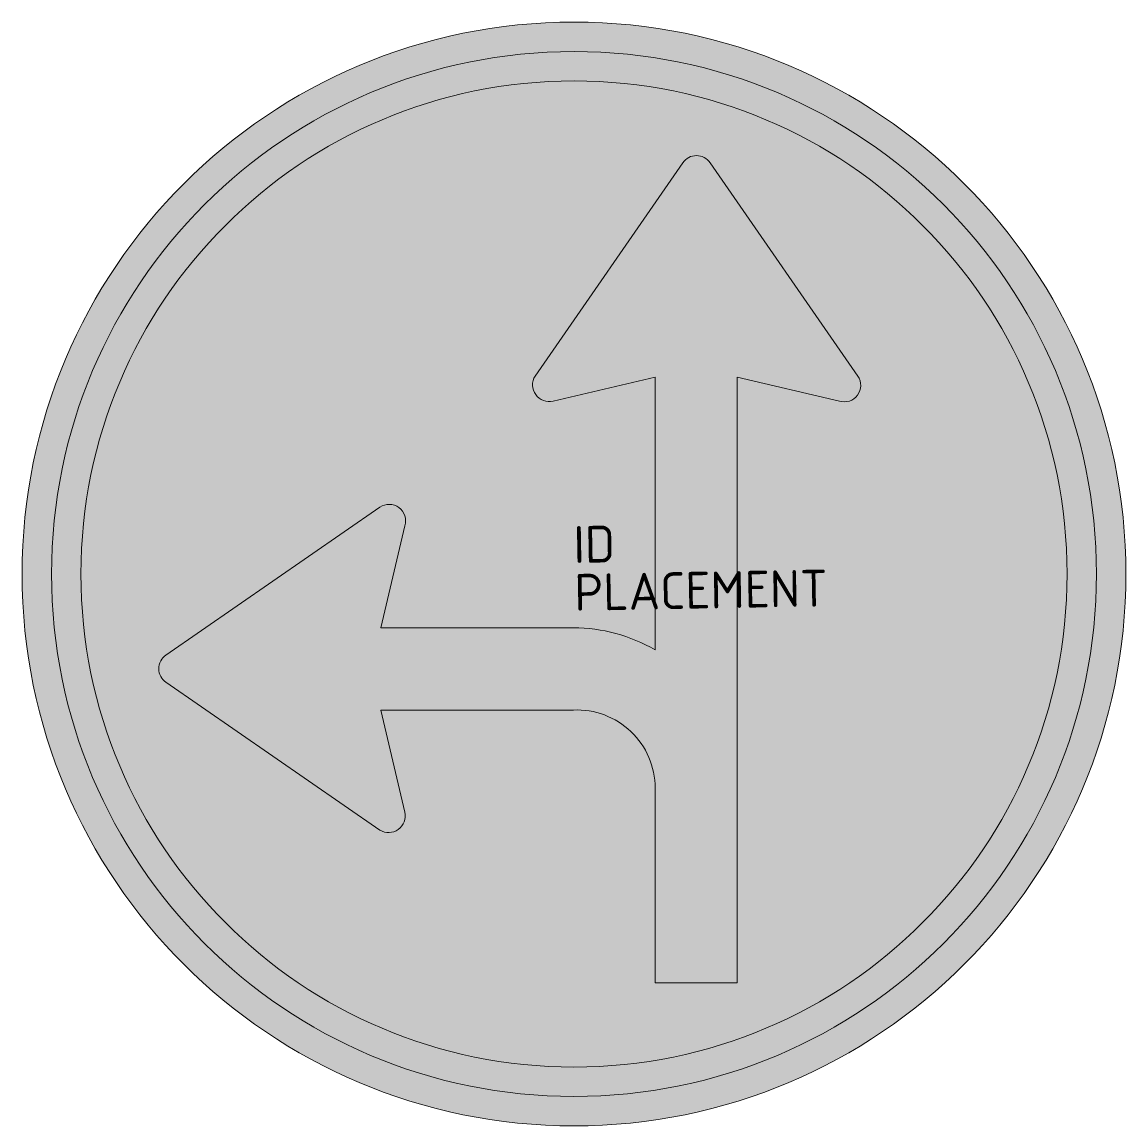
# Model space of a CAD drawing. Extents: x -3.75 to 3.75, y -3.75 to 3.75.
import ezdxf
from ezdxf.enums import TextEntityAlignment as Align

# ---------------------------------------------------------------- set-up
doc = ezdxf.new("R2010")
doc.units = 0
doc.styles.add('NLCS-ISO', font='NLCS-ISO.ttf', dxfattribs={"height": 0.25})

msp = doc.modelspace()

# ---------------------------------------------------------------- hatches: boundary and pattern name
at = {"true_color": 0x005b8c}
h = msp.add_hatch(color=146, dxfattribs=at)
h.dxf.hatch_style = 1
h.paths.add_polyline_path([(-3.3569, 1.1548), (-3.546, 1.2199, -0.577878), (2.8334, 2.4565), (2.6822, 2.3255, 0.577878)])
at = {"true_color": 0xf1f0ea}
h = msp.add_hatch(color=7, dxfattribs=at)
h.dxf.hatch_style = 1
h.paths.add_polyline_path([(2.6822, 2.3255), (2.5311, 2.1945, 0.577878), (-3.1678, 1.0898), (-3.3569, 1.1548, -0.577878)])
at = {"true_color": 0x005b8c}
h = msp.add_hatch(color=146, dxfattribs=at)
h.dxf.hatch_style = 1
h.paths.add_polyline_path([(0.8304, 3.2455), (0.8304, 2.843, 0.242354), (0.7394, 2.7946), (-0.2578, 1.3549, 0.707305), (-0.1425, 1.1753), (0.5511, 1.3384), (0.5511, -0.5162, 0.133184), (-0.0044, -0.3656), (-1.313, -0.3656), (-1.1498, 0.3279, 0.715654), (-1.3193, 0.4535), (-2.7722, -0.5508, 0.246315), (-2.8208, -0.6433), (-3.2876, -0.6433, -0.048347), (-3.35, 0, -0.489633)])
h = msp.add_hatch(color=146, dxfattribs=at)
h.dxf.hatch_style = 1
h.paths.add_polyline_path([(1.1097, 1.3384), (1.8032, 1.1753, 0.716403), (1.9287, 1.3447), (0.9245, 2.7946, 0.24975), (0.8304, 2.843), (0.8304, 3.2455, -0.342613), (3.35, 0, -0.048347), (3.2876, -0.6433), (1.1097, -0.6433)])
at = {"true_color": 0xf1f0ea}
h = msp.add_hatch(color=7, dxfattribs=at)
h.dxf.hatch_style = 1
h.paths.add_polyline_path([(-2.7722, -0.5508), (-1.3193, 0.4535, -0.715654), (-1.1498, 0.3279), (-1.313, -0.3656), (-0.0044, -0.3656, -0.133184), (0.5511, -0.5162), (0.5511, 1.3384), (-0.1425, 1.1753, -0.707305), (-0.2578, 1.3549), (0.7394, 2.7946, -0.52381), (0.9245, 2.7946), (1.9287, 1.3447, -0.716403), (1.8032, 1.1753), (1.1097, 1.3384), (1.1097, -2.7788), (0.5511, -2.7788), (0.5511, -1.4545, 0.427814), (-0.0044, -0.9242), (-1.313, -0.9242), (-1.1498, -1.6177, -0.706518), (-1.3293, -1.7332), (-2.7722, -0.7359, -0.524453)])
at = {"true_color": 0x005b8c}
h = msp.add_hatch(color=146, dxfattribs=at)
h.dxf.hatch_style = 1
h.paths.add_polyline_path([(2.6822, 2.3255), (2.8334, 2.4565, -0.180494), (3.75, 0, -0.414214), (0, -3.75), (0, -3.55, 0.414214), (3.55, 0, 0.180494)])
at = {"true_color": 0xf1f0ea}
h = msp.add_hatch(color=7, dxfattribs=at)
h.dxf.hatch_style = 1
h.paths.add_polyline_path([(3.35, 0, 0.180494), (2.5311, 2.1945), (2.6822, 2.3255, -0.180494), (3.55, 0, -0.414214), (0, -3.55), (0, -3.35, 0.414214)])
at = {"true_color": 0x005b8c}
h = msp.add_hatch(color=146, dxfattribs=at)
h.dxf.hatch_style = 1
h.paths.add_polyline_path([(-3.75, 0, -0.083022), (-3.546, 1.2199), (-3.3569, 1.1548, 0.083022), (-3.55, 0, 0.414214), (0, -3.55), (0, -3.75, -0.414214)])
at = {"true_color": 0xf1f0ea}
h = msp.add_hatch(color=7, dxfattribs=at)
h.dxf.hatch_style = 1
h.paths.add_polyline_path([(-3.3569, 1.1548), (-3.1678, 1.0898, 0.083022), (-3.35, 0, 0.414214), (0, -3.35), (0, -3.55, -0.414214), (-3.55, 0, -0.083022)])
at = {"true_color": 0x005b8c}
h = msp.add_hatch(color=146, dxfattribs=at)
h.dxf.hatch_style = 1
h.paths.add_polyline_path([(-3.2876, -0.6433), (-2.8208, -0.6433, 0.246318), (-2.7722, -0.7359), (-1.3293, -1.7332, 0.706518), (-1.1498, -1.6177), (-1.313, -0.9242), (-0.0044, -0.9242, -0.427814), (0.5511, -1.4545), (0.5511, -2.7788), (0.8304, -2.7788), (0.8304, -3.2455, -0.431081)])
h = msp.add_hatch(color=146, dxfattribs=at)
h.dxf.hatch_style = 1
h.paths.add_polyline_path([(1.1097, -0.6433), (3.2876, -0.6433, -0.289471), (0.8304, -3.2455), (0.8304, -2.7788), (1.1097, -2.7788)])

# ---------------------------------------------------------------- linework, layer by layer
at = {"color": 7, "lineweight": 0, "true_color": 0xf1f0ea}
msp.add_lwpolyline([(0.5511, -2.7788), (0.5511, -1.4545, 0.427814), (-0.0044, -0.9242), (-1.313, -0.9242), (-1.1498, -1.6177, -0.667004), (-1.3193, -1.7401), (-2.7722, -0.7359, -0.524457), (-2.7722, -0.5508), (-1.3193, 0.4535, -0.715654), (-1.1498, 0.3279), (-1.313, -0.3656), (-0.0044, -0.3656, -0.133184), (0.5511, -0.5162), (0.5511, 1.3384), (-0.1425, 1.1753, -0.666968), (-0.2649, 1.3447), (0.7394, 2.7946, -0.52381), (0.9245, 2.7946), (1.9287, 1.3447, -0.716403), (1.8032, 1.1753), (1.1097, 1.3384), (1.1097, -2.7788)], format="xyb", close=True, dxfattribs=at)
at = {"color": 146, "lineweight": 0, "true_color": 0x005b8c}
msp.add_circle((0, 0), 3.75, dxfattribs=at)
at = {"color": 7, "lineweight": 0, "true_color": 0xf1f0ea}
for radius in [3.55, 3.35]:
    msp.add_circle((0, 0), radius, dxfattribs=at)

# ---------------------------------------------------------------- texts
at = {"style": 'NLCS-ISO'}
msp.add_attdef('ID', text='', height=0.25, rotation=1, dxfattribs=at).set_placement((0, 0), align=Align.BOTTOM_LEFT)
msp.add_attdef('PLACEMENT', text='', height=0.25, rotation=1, dxfattribs=at).set_placement((0, 0), align=Align.TOP_LEFT)

doc.saveas('drawing.dxf')
